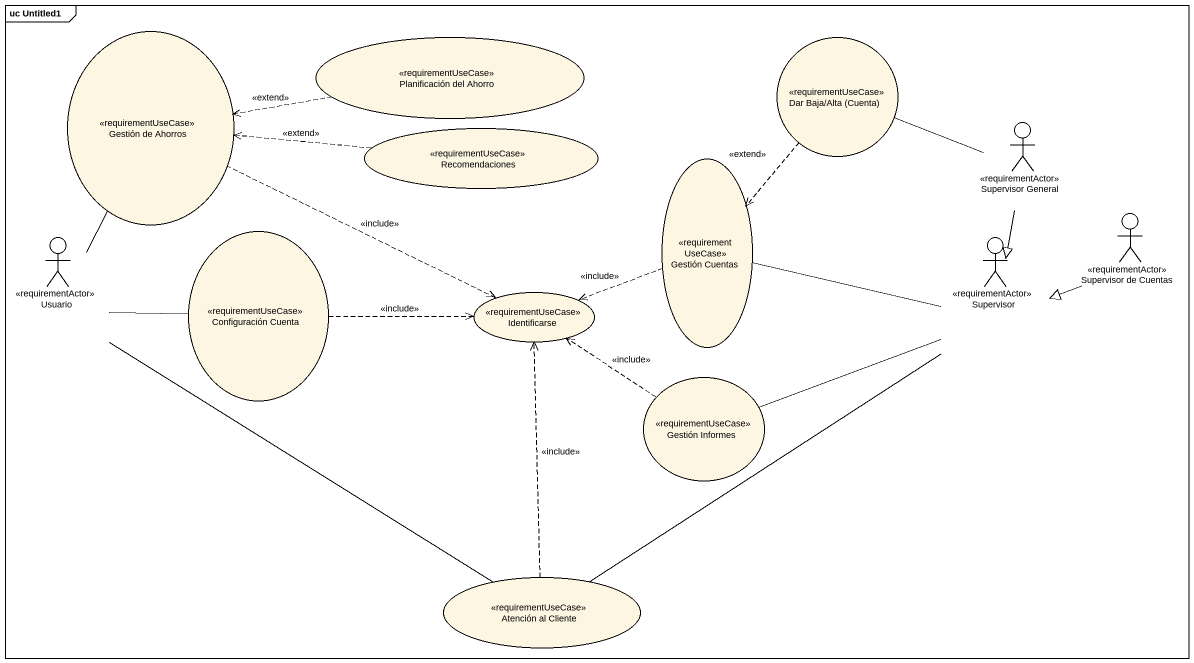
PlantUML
@startuml
mainframe uc Untitled1
usecase "Gestión de Ahorros" as Gestión_de_Ahorros <<requirementUseCase>>
usecase "Planificación del Ahorro" as Planificación_del_Ahorro <<requirementUseCase>>
usecase "Dar Baja/Alta (Cuenta)" as Dar_Baja_Alta_Cuenta <<requirementUseCase>>
usecase Recomendaciones <<requirementUseCase>>
actor "Supervisor General" as Supervisor_General <<requirementActor>>
usecase "Gestión Cuentas" as Gestión_Cuentas <<requirementUseCase>>
actor Usuario <<requirementActor>>
usecase "Configuración Cuenta" as Configuración_Cuenta <<requirementUseCase>>
actor Supervisor <<requirementActor>>
actor "Supervisor de Cuentas" as Supervisor_de_Cuentas <<requirementActor>>
usecase Identificarse <<requirementUseCase>>
usecase "Gestión Informes" as Gestión_Informes <<requirementUseCase>>
usecase "Atención al Cliente" as Atención_al_Cliente <<requirementUseCase>>
Gestión_de_Ahorros .right.> Identificarse : <<include>>
Planificación_del_Ahorro .left.> Gestión_de_Ahorros : <<extend>>
Dar_Baja_Alta_Cuenta ..> Gestión_Cuentas : <<extend>>
Recomendaciones .left.> Gestión_de_Ahorros : <<extend>>
Supervisor_General -left- Dar_Baja_Alta_Cuenta
Supervisor_General --|> Supervisor
Gestión_Cuentas .left.> Identificarse : <<include>>
Usuario -up- Gestión_de_Ahorros
Usuario -right- Configuración_Cuenta
Usuario -- Atención_al_Cliente
Configuración_Cuenta .right.> Identificarse : <<include>>
Supervisor -left- Gestión_Cuentas
Supervisor -left- Gestión_Informes
Supervisor -- Atención_al_Cliente
Supervisor_de_Cuentas -left-|> Supervisor
Gestión_Informes .up.> Identificarse : <<include>>
Atención_al_Cliente .up.> Identificarse : <<include>>
@enduml
